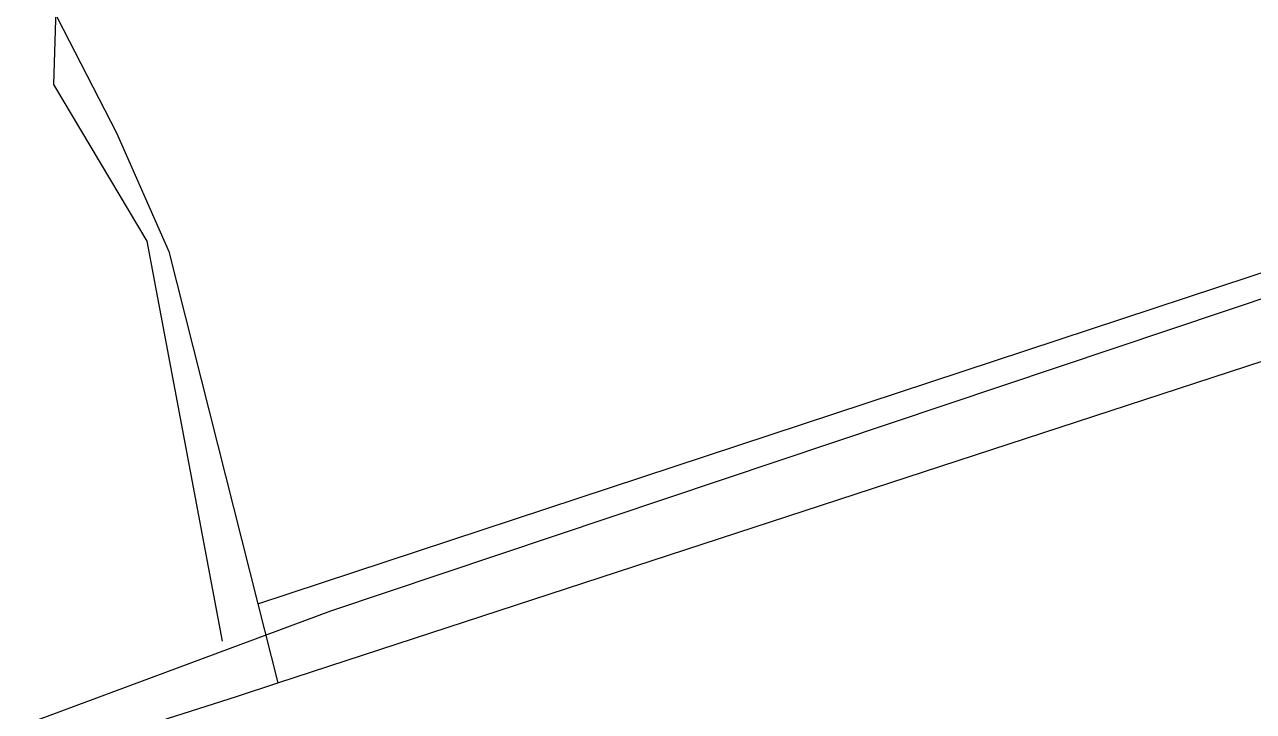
# Model space of a CAD drawing. Header units: inches. Extents: x 653559 to 669309, y 7245317 to 7256454.
# Drawn here: x 661513 to 661710.6, y 7250325.3 to 7250435.7 of the extents above; entities that cross this region are included whole.
import ezdxf

# ---------------------------------------------------------------- set-up
doc = ezdxf.new("R2010")
doc.units = ezdxf.units.IN
doc.header["$MEASUREMENT"] = 0
for name, color, linetype in [('Agricola', 3, 'Continuous'), ('Alambrados', 7, 'Continuous'), ('Caminos', 1, 'Continuous')]:
    doc.layers.add(name, color=color, linetype=linetype)

msp = doc.modelspace()

# ---------------------------------------------------------------- linework, layer by layer
at = {"layer": 'Agricola', "transparency": 33554613}
for points in [[(662291.99, 7250587.11, 0), (662119.71, 7251089.84, 0), (662028.36, 7251335.33, 0), (661969.62, 7251551.23, 0), (661922.53, 7251557.05, 0), (661816.16, 7251508.37, 0), (661797.11, 7251481.38, 0), (661756.37, 7251353.32, 0), (661720.38, 7251163.88, 0), (661720.91, 7251150.12, 0), (661743.14, 7251072.86, 0), (661744.2, 7251053.28, 0), (661725.68, 7250919.93, 0), (661730.44, 7250837.38, 0), (661608.73, 7250582.85, 0), (661520.36, 7250456.38, 0), (661518.24, 7250436.8, 0), (661527.77, 7250418.28, 0), (661536.23, 7250399.23, 0), (661550.52, 7250342.61, 0)], [(661550.52, 7250342.61, 0), (662291.99, 7250587.11, 0)], [(661553.73, 7250329.9, 0), (662296.92, 7250572.73, 0)], [(661550.52, 7250342.61, 0), (661553.73, 7250329.9, 0)], [(661095.97, 7249759.93, 0), (661087.37, 7249914.05, 0), (661058.93, 7249975.57, 0), (661000.06, 7250067.51, 0), (660978.56, 7250065.19, 0), (660892.71, 7250020.68, 0), (660872.07, 7250092.91, 0), (660871.68, 7250097.64, 0), (660872, 7250102.38, 0), (660873, 7250107.03, 0), (660874.68, 7250111.47, 0), (660876.99, 7250115.62, 0), (660879.88, 7250119.39, 0), (660883.29, 7250122.69, 0), (660887.16, 7250125.46, 0), (660891.38, 7250127.63, 0), (660895.88, 7250129.16, 0), (660992.72, 7250159.32, 0), (661040.87, 7250166.46, 0), (661547.09, 7250327.73, 0), (661553.73, 7250329.9, 0)]]:
    msp.add_polyline3d(points, dxfattribs=at)
at = {"layer": 'Alambrados', "transparency": 33554613}
msp.add_lwpolyline([(661649.43, 7250685.52), (661600.86, 7250585.98), (661525.4, 7250475.12), (661518.94, 7250467.82), (661517.66, 7250426.07), (661532.69, 7250400.88), (661544.8, 7250336.58)], dxfattribs=at)
at = {"layer": 'Caminos', "transparency": 33554613}
msp.add_lwpolyline([(661403.91, 7250292.11), (661412.69, 7250292.26), (661439.72, 7250301.24), (661506.82, 7250320.92), (661562.27, 7250341.46), (661742.19, 7250401.78), (661928.88, 7250461.26), (662101.19, 7250516.72), (662202.58, 7250549.53), (662283.33, 7250575.46), (662338.79, 7250594.72), (662349.37, 7250598), (662360.8, 7250598.43), (662392.76, 7250608.59), (662434.89, 7250624.99), (662517.54, 7250655.26), (662615.76, 7250694.74), (662767.31, 7250754.96), (662928.65, 7250820.1)], dxfattribs=at)

doc.saveas('drawing.dxf')
